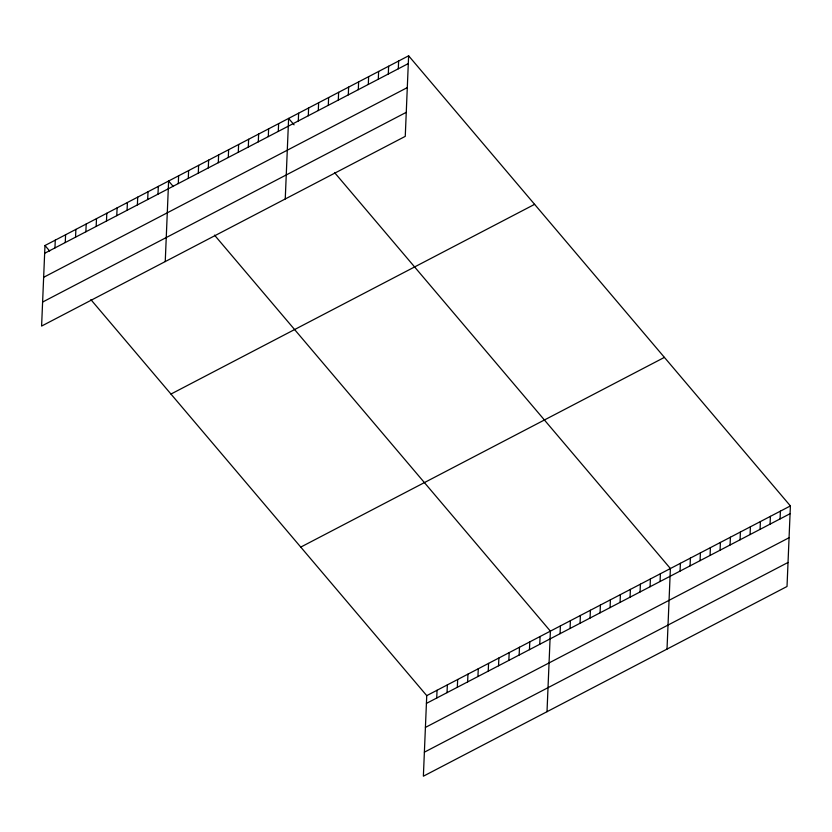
<?xml version="1.0" encoding="UTF-8"?>
<svg xmlns="http://www.w3.org/2000/svg" width="832" height="832" viewBox="0 0 832 832"><rect width="100%" height="100%" fill="white"/><g stroke="black" fill="none" stroke-linecap="round" stroke-linejoin="round"><path stroke-width="1.25" d="M44.98 245.513L41.6 326.071L405.257 136.365L408.626 55.806L44.98 245.513L49.639 251.014M54.954 247.915L55.276 240.136M65.26 242.538L65.582 234.759M75.556 237.162L75.889 229.393M85.862 231.785L86.195 224.016M96.169 226.408L96.491 218.639M106.475 221.042L106.798 213.262M116.771 215.665L117.104 207.886M127.078 210.288L127.4 202.509M137.384 204.911L137.706 197.142M147.69 199.534L148.013 191.766M157.986 194.158L158.319 186.389M165.246 261.57L168.615 181.012L173.285 186.514M178.298 183.57L178.62 175.791M188.292 178.35L188.614 170.581M198.297 173.139L198.619 165.36M208.291 167.918L208.624 160.139M218.296 162.698L218.618 154.929M228.29 157.487L228.623 149.708M238.295 152.266L238.618 144.498M248.3 147.056L248.622 139.277M258.294 141.835L258.627 134.056M268.299 136.614L268.622 128.846M278.294 131.404L278.626 123.625M285.251 198.973L288.621 118.404L294.07 124.831M298.303 120.962L298.626 113.194M308.298 115.752L308.62 107.973M318.302 110.531L318.625 102.752M328.297 105.31L328.63 97.542M338.302 100.1L338.624 92.321M348.296 94.879L348.629 87.11M358.301 89.669L358.623 81.89M368.306 84.448L368.628 76.669M378.3 79.227L378.622 71.458M388.305 74.017L388.627 66.238M398.299 68.796L398.632 61.017M90.865 299.614L426.743 695.635L423.374 776.194L787.02 586.487L790.4 505.929L408.626 55.806M436.727 698.038L437.05 690.258M447.034 692.661L447.356 684.882M457.33 687.284L457.662 679.505M467.636 681.907L467.958 674.138M477.942 676.53L478.265 668.762M488.238 671.154L488.571 663.385M498.545 665.787L498.867 658.008M508.851 660.41L509.174 652.631M519.158 655.034L519.48 647.254M529.454 649.657L529.786 641.888M539.76 644.28L540.082 636.511M547.009 711.693L550.389 631.134L214.5 235.113M560.061 633.693L560.394 625.914M570.066 628.472L570.388 620.703M580.06 623.262L580.393 615.482M590.065 618.041L590.387 610.262M600.07 612.82L600.392 605.051M610.064 607.61L610.397 599.83M620.069 602.389L620.391 594.61M630.063 597.168L630.396 589.399M640.068 591.958L640.39 584.178M650.073 586.737L650.395 578.958M660.067 581.516L660.39 573.747M667.014 649.095L670.394 568.526L334.506 172.505M680.066 571.085L680.399 563.316M690.071 565.874L690.394 558.095M700.066 560.654L700.398 552.874M710.07 555.433L710.393 547.664M720.075 550.222L720.398 542.443M730.07 545.002L730.402 537.222M740.074 539.781L740.397 532.012M750.069 534.57L750.402 526.791M760.074 529.35L760.396 521.57M770.078 524.129L770.401 516.36M780.073 518.918L780.395 511.139M44.647 253.292L408.304 63.575M43.649 277.306L407.295 87.599M42.609 302.058L406.255 112.341M170.966 394.056L534.612 204.339M300.768 547.092L664.414 357.386M426.743 695.635L790.4 505.929M426.421 703.404L790.078 513.698M425.412 727.428L789.069 537.722M424.382 752.18L788.029 562.463"/></g></svg>
